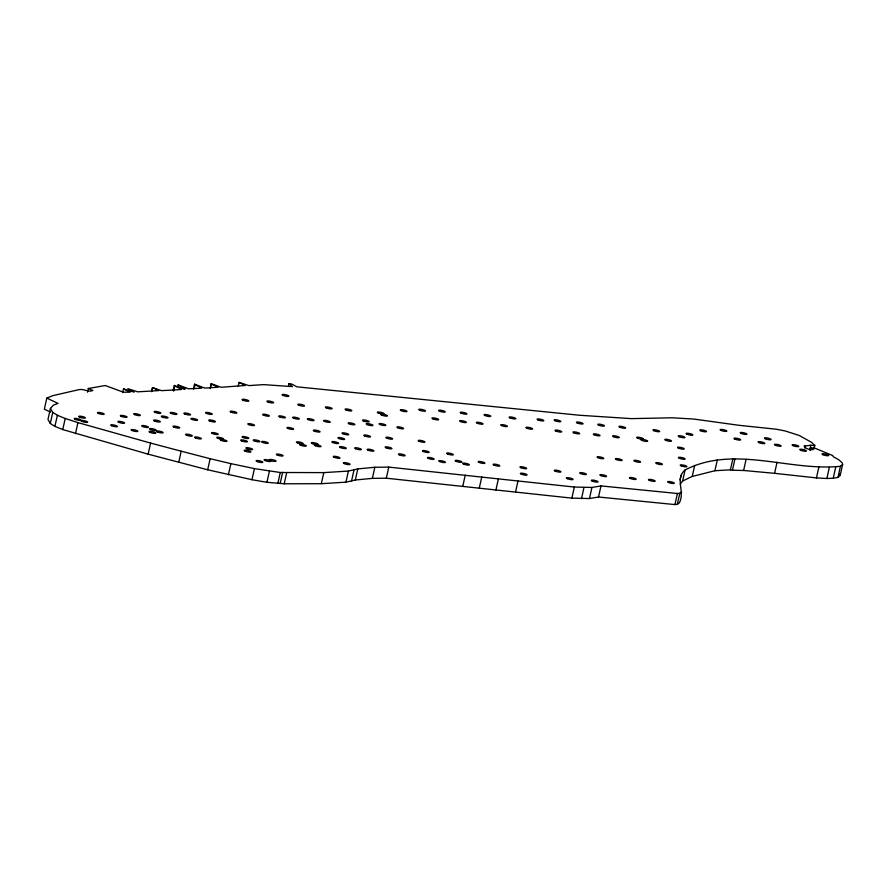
<?xml version="1.0" encoding="UTF-8"?>
<svg xmlns="http://www.w3.org/2000/svg" width="887" height="887" viewBox="0 0 887 887"><rect width="100%" height="100%" fill="white"/><g stroke="black" fill="none" stroke-linecap="round" stroke-linejoin="round"><path stroke-width="1.33" d="M87.514 392.187L88.334 388.495L92.88 390.491C88.334 392.708 83.899 388.561 79.242 389.581L52.987 395.602L46.811 398.086L44.35 409.184L50.57 412.133M46.811 398.086L58.01 403.397L53.364 405.148L50.437 408.397L47.976 419.484L50.293 423.476L54.916 426.37L62.755 429.574L148.14 454.166L207.669 469.788L251.963 479.712L266.943 482.295L284.217 483.781L321.316 483.703L345.941 482.162L355.332 480L372.363 478.37L386.322 478.204L571.882 498.128L589.478 498.549L598.525 497.008L674.952 504.581L677.335 504.37L679.22 503.007C685.429 492.296 674.608 478.647 685.086 469.933C734.181 444.753 788.953 471.485 840.421 466.296L842.65 464.311L842.118 462.715L838.692 459.721L833.259 456.75L832.771 455.596L814.599 448.046L810.995 447.913L810.452 450.374M50.293 423.476L52.754 412.388L50.437 408.397M54.916 426.37L57.378 415.271L52.754 412.388M62.755 429.574L65.217 418.487L57.378 415.271M75.462 433.71L77.923 422.611L65.217 418.487M122.661 392.575L123.481 388.883L134.114 392.143L127.85 388.65L137.685 391.832L158.729 390.602L152.497 387.552L161.534 390.657L181.391 389.526L174.284 385.512L173.187 390.435M151.677 391.256L152.497 387.552M151.71 391.699L152.531 387.996M148.14 454.166L150.602 443.079L77.923 422.611M173.641 391.145L174.739 386.222M177.6 387.375L178.143 384.903L188.432 388.794L201.637 388.218L194.53 384.204L193.433 389.127M194.164 388.606L194.985 384.903M178.73 462.282L181.192 451.195L150.602 443.079M210.152 388.573L211.239 383.639L221.107 387.275L245.311 385.468L239.069 382.419L238.259 386.122M210.452 387.785L211.239 383.639M207.669 469.788L210.13 458.701L181.192 451.195M228.414 474.722L230.875 463.635L210.13 458.701M251.963 479.712L254.425 468.613L280.27 472.505L323.777 472.616L348.391 471.075L357.794 468.901L374.824 467.272L388.772 467.105L574.344 487.041L591.928 487.451L600.987 485.921L677.413 493.494L679.797 493.283L681.682 491.919M266.943 482.295L269.393 471.208M288.508 386.078L289.051 383.616L291.878 384.115L296.89 386.821L579.311 415.238L631.455 418.631L672.091 417.788L693.745 419.052L738.938 425.294L776.369 429.23L785.283 430.993L799.22 435.473L811.749 442.458L814.798 445.64L810.785 445.241L804.065 446.117L805.407 447.802L808.312 449.188L813.135 449.676L810.995 447.913M277.819 483.592L280.27 472.505M280.192 483.382L282.654 472.294M284.217 483.781L286.678 472.693M321.316 483.703L323.777 472.616M345.941 482.162L348.391 471.075M351.463 481.386L353.913 470.287M355.332 480L357.794 468.901M372.363 478.37L374.824 467.272M386.322 478.204L388.772 467.105M462.781 486.22L465.243 475.122M479.29 488.072L481.752 476.984M495.844 490.378L498.294 479.279M515.535 492.108L517.986 481.009M571.882 498.128L574.344 487.041M581.506 498.638L583.956 487.551M589.478 498.549L591.928 487.451M598.525 497.008L600.987 485.921M680.019 479.989L681.116 475.066M674.952 504.581L677.413 493.494M677.335 504.37L679.797 493.283M680.24 484.102L682.624 481.02L685.086 469.933M682.624 481.02L692.237 476.441L694.687 465.353M692.237 476.441L714.911 470.731L717.372 459.643M714.911 470.731L730.411 469.833L732.862 458.745M730.411 469.833L732.44 470.254L734.891 459.167M732.44 470.254L743.628 470.476L746.089 459.388M743.628 470.476L774.584 473.325L777.045 462.238M804.675 448.035L805.219 445.573M809.687 450.164L810.785 445.241M813.944 448.889L814.765 445.185M774.584 473.325L816.45 477.916L818.912 466.828M816.45 477.916L826.872 478.503L829.334 467.416M826.872 478.503L833.237 478.248L835.698 467.161M833.237 478.248L837.96 477.394L840.421 466.296M837.96 477.394L840.189 475.399L842.65 464.311M88.334 388.495L105.254 385.523L123.348 392.187L130.134 392.187L123.481 388.883M239.069 382.419L248.903 385.601L263.594 384.625L292.488 386.61L289.051 383.616M230.875 463.635L254.425 468.613M194.53 384.204L204.819 388.096L218.313 387.22L211.272 384.093M174.284 385.512L184.574 389.404L185.25 388.927L178.143 384.903M839.667 473.802L840.189 475.399M637.565 438.167A3.448 0.71 12.5 0 0 643.263 439.098A3.448 0.71 12.5 0 0 639.316 437.324A3.448 0.71 12.5 0 0 637.565 438.167M613.482 436.714A3.448 0.71 12.5 0 0 619.181 437.646A3.448 0.71 12.5 0 0 615.234 435.883A3.448 0.71 12.5 0 0 613.482 436.714M520.824 467.704A3.448 0.71 12.5 0 0 526.534 468.646A3.448 0.71 12.5 0 0 522.576 466.872A3.448 0.71 12.5 0 0 520.824 467.704M484.923 415.493A3.448 0.71 12.5 0 0 490.622 416.424A3.448 0.71 12.5 0 0 486.664 414.661A3.448 0.71 12.5 0 0 484.923 415.493M283.02 395.402A3.448 0.71 12.5 0 0 288.718 396.334A3.448 0.71 12.5 0 0 284.771 394.56A3.448 0.71 12.5 0 0 283.02 395.402M649.351 480.344A3.448 0.71 12.5 0 0 655.049 481.275A3.448 0.71 12.5 0 0 651.091 479.512A3.448 0.71 12.5 0 0 649.351 480.344M600.721 475.576A3.448 0.71 12.5 0 0 606.431 476.507A3.448 0.71 12.5 0 0 602.473 474.745A3.448 0.71 12.5 0 0 600.721 475.576M630.313 478.437A3.448 0.71 12.5 0 0 636.023 479.379A3.448 0.71 12.5 0 0 632.065 477.605A3.448 0.71 12.5 0 0 630.313 478.437M364.701 435.96A3.448 0.71 12.5 0 0 370.4 436.892A3.448 0.71 12.5 0 0 366.453 435.129A3.448 0.71 12.5 0 0 364.701 435.96M326.25 407.865A3.448 0.71 12.5 0 0 331.96 408.807A3.448 0.71 12.5 0 0 328.002 407.033A3.448 0.71 12.5 0 0 326.25 407.865M267.819 401.922A3.448 0.71 12.5 0 0 273.518 402.853A3.448 0.71 12.5 0 0 269.559 401.09A3.448 0.71 12.5 0 0 267.819 401.922M349.012 423.764A3.448 0.71 12.5 0 0 354.722 424.696A3.448 0.71 12.5 0 0 350.764 422.933A3.448 0.71 12.5 0 0 349.012 423.764M324.431 421.336A3.448 0.71 12.5 0 0 330.13 422.267A3.448 0.71 12.5 0 0 326.172 420.505A3.448 0.71 12.5 0 0 324.431 421.336M242.971 400.214A3.448 0.71 12.5 0 0 248.67 401.157A3.448 0.71 12.5 0 0 244.712 399.383A3.448 0.71 12.5 0 0 242.971 400.214M279.56 416.846A3.448 0.71 12.5 0 0 285.259 417.777A3.448 0.71 12.5 0 0 281.312 416.014A3.448 0.71 12.5 0 0 279.56 416.846M293.486 418.11A3.448 0.71 12.5 0 0 299.185 419.041A3.448 0.71 12.5 0 0 295.227 417.278A3.448 0.71 12.5 0 0 293.486 418.11M263.539 415.16A3.448 0.71 12.5 0 0 269.249 416.092A3.448 0.71 12.5 0 0 265.291 414.329A3.448 0.71 12.5 0 0 263.539 415.16M315.207 445.684A3.448 0.71 12.5 0 0 320.917 446.616A3.448 0.71 12.5 0 0 316.958 444.853A3.448 0.71 12.5 0 0 315.207 445.684M334.111 457.248A3.448 0.71 12.5 0 0 339.81 458.191A3.448 0.71 12.5 0 0 335.851 456.417A3.448 0.71 12.5 0 0 334.111 457.248M344.234 463.591A3.448 0.71 12.5 0 0 349.933 464.533A3.448 0.71 12.5 0 0 345.974 462.759A3.448 0.71 12.5 0 0 344.234 463.591M300.449 445.174A3.448 0.71 12.5 0 0 306.148 446.106A3.448 0.71 12.5 0 0 302.201 444.343A3.448 0.71 12.5 0 0 300.449 445.174M212.392 433.51A3.448 0.71 12.5 0 0 218.091 434.442A3.448 0.71 12.5 0 0 214.133 432.679A3.448 0.71 12.5 0 0 212.392 433.51M246.774 448.656A3.448 0.71 12.5 0 0 252.473 449.598A3.448 0.71 12.5 0 0 248.526 447.824A3.448 0.71 12.5 0 0 246.774 448.656M155.003 412.377A3.448 0.71 12.5 0 0 160.702 413.309A3.448 0.71 12.5 0 0 156.755 411.546A3.448 0.71 12.5 0 0 155.003 412.377M162.188 416.99A3.448 0.71 12.5 0 0 167.898 417.921A3.448 0.71 12.5 0 0 163.94 416.158A3.448 0.71 12.5 0 0 162.188 416.99M264.947 460.53A3.448 0.71 12.5 0 0 270.646 461.462A3.448 0.71 12.5 0 0 266.688 459.699A3.448 0.71 12.5 0 0 264.947 460.53M195.484 437.901A3.448 0.71 12.5 0 0 201.183 438.832A3.448 0.71 12.5 0 0 197.236 437.069A3.448 0.71 12.5 0 0 195.484 437.901M245.034 451.106A3.448 0.71 12.5 0 0 250.733 452.048A3.448 0.71 12.5 0 0 246.786 450.274A3.448 0.71 12.5 0 0 245.034 451.106M118.747 422.301A3.448 0.71 12.5 0 0 124.446 423.232A3.448 0.71 12.5 0 0 120.499 421.469A3.448 0.71 12.5 0 0 118.747 422.301M419.629 410.204A3.448 0.71 12.5 0 0 425.328 411.136A3.448 0.71 12.5 0 0 421.38 409.362A3.448 0.71 12.5 0 0 419.629 410.204M567.236 478.658A3.448 0.71 12.5 0 0 572.935 479.59A3.448 0.71 12.5 0 0 568.988 477.816A3.448 0.71 12.5 0 0 567.236 478.658M367.096 424.596A3.448 0.71 12.5 0 0 372.806 425.527A3.448 0.71 12.5 0 0 368.848 423.764A3.448 0.71 12.5 0 0 367.096 424.596M363.382 420.926A3.448 0.71 12.5 0 0 369.081 421.857A3.448 0.71 12.5 0 0 365.134 420.094A3.448 0.71 12.5 0 0 363.382 420.926M345.963 409.916A3.448 0.71 12.5 0 0 351.662 410.847A3.448 0.71 12.5 0 0 347.715 409.084A3.448 0.71 12.5 0 0 345.963 409.916M256.997 461.495A3.448 0.71 12.5 0 0 262.707 462.426A3.448 0.71 12.5 0 0 258.749 460.663A3.448 0.71 12.5 0 0 256.997 461.495M297.289 442.779A3.448 0.71 12.5 0 0 302.999 443.711A3.448 0.71 12.5 0 0 299.041 441.948A3.448 0.71 12.5 0 0 297.289 442.779M206.438 413.386A3.448 0.71 12.5 0 0 212.137 414.329A3.448 0.71 12.5 0 0 208.179 412.555A3.448 0.71 12.5 0 0 206.438 413.386M209.587 420.926A3.448 0.71 12.5 0 0 215.286 421.868A3.448 0.71 12.5 0 0 211.339 420.094A3.448 0.71 12.5 0 0 209.587 420.926M184.74 413.963A3.448 0.71 12.5 0 0 190.45 414.894A3.448 0.71 12.5 0 0 186.492 413.131A3.448 0.71 12.5 0 0 184.74 413.963M191.725 419.34A3.448 0.71 12.5 0 0 197.424 420.272A3.448 0.71 12.5 0 0 193.477 418.509A3.448 0.71 12.5 0 0 191.725 419.34M171.069 413.42A3.448 0.71 12.5 0 0 176.779 414.351A3.448 0.71 12.5 0 0 172.821 412.577A3.448 0.71 12.5 0 0 171.069 413.42M154.46 420.97A3.448 0.71 12.5 0 0 160.159 421.902A3.448 0.71 12.5 0 0 156.201 420.139A3.448 0.71 12.5 0 0 154.46 420.97M554.985 420.726A3.448 0.71 12.5 0 0 560.684 421.658A3.448 0.71 12.5 0 0 556.726 419.895A3.448 0.71 12.5 0 0 554.985 420.726M577.282 422.988A3.448 0.71 12.5 0 0 582.981 423.919A3.448 0.71 12.5 0 0 579.034 422.157A3.448 0.71 12.5 0 0 577.282 422.988M573.811 432.845A3.448 0.71 12.5 0 0 579.51 433.776A3.448 0.71 12.5 0 0 575.552 432.013A3.448 0.71 12.5 0 0 573.811 432.845M419.096 441.271A3.448 0.71 12.5 0 0 424.795 442.203A3.448 0.71 12.5 0 0 420.848 440.44A3.448 0.71 12.5 0 0 419.096 441.271M537.965 419.895A3.448 0.71 12.5 0 0 543.676 420.826A3.448 0.71 12.5 0 0 539.717 419.063A3.448 0.71 12.5 0 0 537.965 419.895M526.778 428.177A3.448 0.71 12.5 0 0 532.477 429.108A3.448 0.71 12.5 0 0 528.519 427.346A3.448 0.71 12.5 0 0 526.778 428.177M555.883 431.027A3.448 0.71 12.5 0 0 561.593 431.958A3.448 0.71 12.5 0 0 557.635 430.195A3.448 0.71 12.5 0 0 555.883 431.027M510.025 417.91A3.448 0.71 12.5 0 0 515.724 418.841A3.448 0.71 12.5 0 0 511.777 417.078A3.448 0.71 12.5 0 0 510.025 417.91M378.228 412.998A3.448 0.71 12.5 0 0 383.938 413.93A3.448 0.71 12.5 0 0 379.98 412.156A3.448 0.71 12.5 0 0 378.228 412.998M381.621 415.094A3.448 0.71 12.5 0 0 387.331 416.025A3.448 0.71 12.5 0 0 383.372 414.262A3.448 0.71 12.5 0 0 381.621 415.094M397.775 427.778A3.448 0.71 12.5 0 0 403.474 428.709A3.448 0.71 12.5 0 0 399.527 426.946A3.448 0.71 12.5 0 0 397.775 427.778M456.051 461.295A3.448 0.71 12.5 0 0 461.761 462.227A3.448 0.71 12.5 0 0 457.803 460.464A3.448 0.71 12.5 0 0 456.051 461.295M447.503 453.944A3.448 0.71 12.5 0 0 453.202 454.876A3.448 0.71 12.5 0 0 449.254 453.113A3.448 0.71 12.5 0 0 447.503 453.944M439.597 461.55A3.448 0.71 12.5 0 0 445.296 462.482A3.448 0.71 12.5 0 0 441.349 460.719A3.448 0.71 12.5 0 0 439.597 461.55M423.31 451.505A3.448 0.71 12.5 0 0 429.009 452.448A3.448 0.71 12.5 0 0 425.05 450.674A3.448 0.71 12.5 0 0 423.31 451.505M428.343 458.391A3.448 0.71 12.5 0 0 434.053 459.322A3.448 0.71 12.5 0 0 430.095 457.559A3.448 0.71 12.5 0 0 428.343 458.391M386.765 438.134A3.448 0.71 12.5 0 0 392.475 439.065A3.448 0.71 12.5 0 0 388.517 437.302A3.448 0.71 12.5 0 0 386.765 438.134M379.969 424.529A3.448 0.71 12.5 0 0 385.668 425.461A3.448 0.71 12.5 0 0 381.709 423.687A3.448 0.71 12.5 0 0 379.969 424.529M461.074 413.142A3.448 0.71 12.5 0 0 466.784 414.085A3.448 0.71 12.5 0 0 462.826 412.311A3.448 0.71 12.5 0 0 461.074 413.142M501.576 425.583A3.448 0.71 12.5 0 0 507.275 426.514A3.448 0.71 12.5 0 0 503.328 424.751A3.448 0.71 12.5 0 0 501.576 425.583M668.488 482.473A3.448 0.71 12.5 0 0 674.187 483.404A3.448 0.71 12.5 0 0 670.239 481.641A3.448 0.71 12.5 0 0 668.488 482.473M822.859 454.698A3.448 0.71 12.5 0 0 828.569 455.641A3.448 0.71 12.5 0 0 824.611 453.867A3.448 0.71 12.5 0 0 822.859 454.698M792.978 445.64A3.448 0.71 12.5 0 0 798.677 446.571A3.448 0.71 12.5 0 0 794.73 444.808A3.448 0.71 12.5 0 0 792.978 445.64M597.949 457.692A3.448 0.71 12.5 0 0 603.659 458.623A3.448 0.71 12.5 0 0 599.701 456.86A3.448 0.71 12.5 0 0 597.949 457.692M477.206 423.188A3.448 0.71 12.5 0 0 482.905 424.119A3.448 0.71 12.5 0 0 478.958 422.356A3.448 0.71 12.5 0 0 477.206 423.188M277.243 454.998A3.448 0.71 12.5 0 0 282.953 455.94A3.448 0.71 12.5 0 0 278.995 454.166A3.448 0.71 12.5 0 0 277.243 454.998M340.431 447.569A3.448 0.71 12.5 0 0 346.141 448.5A3.448 0.71 12.5 0 0 342.182 446.726A3.448 0.71 12.5 0 0 340.431 447.569M312.157 443.522A3.448 0.71 12.5 0 0 317.868 444.454A3.448 0.71 12.5 0 0 313.909 442.691A3.448 0.71 12.5 0 0 312.157 443.522M221.162 440.395A3.448 0.71 12.5 0 0 226.861 441.327A3.448 0.71 12.5 0 0 222.914 439.564A3.448 0.71 12.5 0 0 221.162 440.395M298.686 405.115A3.448 0.71 12.5 0 0 304.385 406.046A3.448 0.71 12.5 0 0 300.438 404.284A3.448 0.71 12.5 0 0 298.686 405.115M262.463 442.391A3.448 0.71 12.5 0 0 268.173 443.323A3.448 0.71 12.5 0 0 264.215 441.56A3.448 0.71 12.5 0 0 262.463 442.391M308.177 419.606A3.448 0.71 12.5 0 0 313.887 420.538A3.448 0.71 12.5 0 0 309.929 418.775A3.448 0.71 12.5 0 0 308.177 419.606M254.07 440.806A3.448 0.71 12.5 0 0 259.769 441.737A3.448 0.71 12.5 0 0 255.822 439.974A3.448 0.71 12.5 0 0 254.07 440.806M332.736 442.535A3.448 0.71 12.5 0 0 338.435 443.467A3.448 0.71 12.5 0 0 334.488 441.704A3.448 0.71 12.5 0 0 332.736 442.535M493.981 465.098A3.448 0.71 12.5 0 0 499.691 466.03A3.448 0.71 12.5 0 0 495.733 464.267A3.448 0.71 12.5 0 0 493.981 465.098M314.22 431.027A3.448 0.71 12.5 0 0 319.919 431.969A3.448 0.71 12.5 0 0 315.972 430.195A3.448 0.71 12.5 0 0 314.22 431.027M479.058 462.404A3.448 0.71 12.5 0 0 484.768 463.347A3.448 0.71 12.5 0 0 480.809 461.573A3.448 0.71 12.5 0 0 479.058 462.404M248.67 424.596A3.448 0.71 12.5 0 0 254.369 425.527A3.448 0.71 12.5 0 0 250.422 423.764A3.448 0.71 12.5 0 0 248.67 424.596M521.246 474.135A3.448 0.71 12.5 0 0 526.945 475.066A3.448 0.71 12.5 0 0 522.997 473.303A3.448 0.71 12.5 0 0 521.246 474.135M270.236 460.397A3.448 0.71 12.5 0 0 275.935 461.329A3.448 0.71 12.5 0 0 271.987 459.566A3.448 0.71 12.5 0 0 270.236 460.397M800.606 450.197A3.448 0.71 12.5 0 0 806.316 451.128A3.448 0.71 12.5 0 0 802.358 449.365A3.448 0.71 12.5 0 0 800.606 450.197M720.987 430.383A3.448 0.71 12.5 0 0 726.697 431.315A3.448 0.71 12.5 0 0 722.739 429.552A3.448 0.71 12.5 0 0 720.987 430.383M700.675 430.772A3.448 0.71 12.5 0 0 706.385 431.703A3.448 0.71 12.5 0 0 702.426 429.94A3.448 0.71 12.5 0 0 700.675 430.772M679.265 458.224A3.448 0.71 12.5 0 0 684.964 459.167A3.448 0.71 12.5 0 0 681.016 457.393A3.448 0.71 12.5 0 0 679.265 458.224M681.094 465.819A3.448 0.71 12.5 0 0 686.804 466.762A3.448 0.71 12.5 0 0 682.846 464.988A3.448 0.71 12.5 0 0 681.094 465.819M656.591 463.568A3.448 0.71 12.5 0 0 662.29 464.5A3.448 0.71 12.5 0 0 658.331 462.737A3.448 0.71 12.5 0 0 656.591 463.568M594.201 434.818A3.448 0.71 12.5 0 0 599.9 435.75A3.448 0.71 12.5 0 0 595.953 433.987A3.448 0.71 12.5 0 0 594.201 434.818M241.552 440.872A3.448 0.71 12.5 0 0 247.251 441.815A3.448 0.71 12.5 0 0 243.304 440.041A3.448 0.71 12.5 0 0 241.552 440.872M399.305 454.843A3.448 0.71 12.5 0 0 405.004 455.774A3.448 0.71 12.5 0 0 401.046 454A3.448 0.71 12.5 0 0 399.305 454.843M734.846 439.076A3.448 0.71 12.5 0 0 740.545 440.007A3.448 0.71 12.5 0 0 736.598 438.245A3.448 0.71 12.5 0 0 734.846 439.076M355.521 448.722A3.448 0.71 12.5 0 0 361.22 449.654A3.448 0.71 12.5 0 0 357.261 447.891A3.448 0.71 12.5 0 0 355.521 448.722M386.033 447.802A3.448 0.71 12.5 0 0 391.744 448.744A3.448 0.71 12.5 0 0 387.785 446.97A3.448 0.71 12.5 0 0 386.033 447.802M439.42 411.113A3.448 0.71 12.5 0 0 445.119 412.045A3.448 0.71 12.5 0 0 441.161 410.282A3.448 0.71 12.5 0 0 439.42 411.113M432.845 418.841A3.448 0.71 12.5 0 0 438.555 419.773A3.448 0.71 12.5 0 0 434.597 418.01A3.448 0.71 12.5 0 0 432.845 418.841M460.475 421.558A3.448 0.71 12.5 0 0 466.174 422.5A3.448 0.71 12.5 0 0 462.227 420.726A3.448 0.71 12.5 0 0 460.475 421.558M342.903 433.787A3.448 0.71 12.5 0 0 348.602 434.719A3.448 0.71 12.5 0 0 344.655 432.956A3.448 0.71 12.5 0 0 342.903 433.787M401.179 410.637A3.448 0.71 12.5 0 0 406.878 411.568A3.448 0.71 12.5 0 0 402.931 409.805A3.448 0.71 12.5 0 0 401.179 410.637M338.79 438.488A3.448 0.71 12.5 0 0 344.489 439.431A3.448 0.71 12.5 0 0 340.53 437.657A3.448 0.71 12.5 0 0 338.79 438.488M217.637 438.2A3.448 0.71 12.5 0 0 223.347 439.132A3.448 0.71 12.5 0 0 219.388 437.369A3.448 0.71 12.5 0 0 217.637 438.2M368.061 450.141A3.448 0.71 12.5 0 0 373.76 451.073A3.448 0.71 12.5 0 0 369.812 449.31A3.448 0.71 12.5 0 0 368.061 450.141M741.1 433.41A3.448 0.71 12.5 0 0 746.799 434.342A3.448 0.71 12.5 0 0 742.851 432.579A3.448 0.71 12.5 0 0 741.1 433.41M186.481 435.151A3.448 0.71 12.5 0 0 192.18 436.082A3.448 0.71 12.5 0 0 188.232 434.308A3.448 0.71 12.5 0 0 186.481 435.151M463.524 464.045A3.448 0.71 12.5 0 0 469.223 464.988A3.448 0.71 12.5 0 0 465.265 463.214A3.448 0.71 12.5 0 0 463.524 464.045M173.852 427.068A3.448 0.71 12.5 0 0 179.551 428A3.448 0.71 12.5 0 0 175.604 426.237A3.448 0.71 12.5 0 0 173.852 427.068M580.564 473.558A3.448 0.71 12.5 0 0 586.263 474.49A3.448 0.71 12.5 0 0 582.304 472.727A3.448 0.71 12.5 0 0 580.564 473.558M79.575 417.134A3.448 0.71 12.5 0 0 85.274 418.065A3.448 0.71 12.5 0 0 81.327 416.302A3.448 0.71 12.5 0 0 79.575 417.134M242.927 437.491A3.448 0.71 12.5 0 0 248.626 438.422A3.448 0.71 12.5 0 0 244.668 436.659A3.448 0.71 12.5 0 0 242.927 437.491M81.826 421.38A3.448 0.71 12.5 0 0 87.525 422.323A3.448 0.71 12.5 0 0 83.578 420.549A3.448 0.71 12.5 0 0 81.826 421.38M111.585 425.727A3.448 0.71 12.5 0 0 117.295 426.658A3.448 0.71 12.5 0 0 113.336 424.895A3.448 0.71 12.5 0 0 111.585 425.727M98.324 413.386A3.448 0.71 12.5 0 0 104.023 414.329A3.448 0.71 12.5 0 0 100.076 412.555A3.448 0.71 12.5 0 0 98.324 413.386M75.085 419.351A3.448 0.71 12.5 0 0 80.784 420.283A3.448 0.71 12.5 0 0 76.836 418.52A3.448 0.71 12.5 0 0 75.085 419.351M619.836 427.235A3.448 0.71 12.5 0 0 625.535 428.166A3.448 0.71 12.5 0 0 621.587 426.403A3.448 0.71 12.5 0 0 619.836 427.235M616.31 459.533A3.448 0.71 12.5 0 0 622.009 460.464A3.448 0.71 12.5 0 0 618.062 458.701A3.448 0.71 12.5 0 0 616.31 459.533M634.737 461.24A3.448 0.71 12.5 0 0 640.447 462.171A3.448 0.71 12.5 0 0 636.489 460.408A3.448 0.71 12.5 0 0 634.737 461.24M686.993 434.209A3.448 0.71 12.5 0 0 692.703 435.14A3.448 0.71 12.5 0 0 688.744 433.377A3.448 0.71 12.5 0 0 686.993 434.209M679.087 436.703A3.448 0.71 12.5 0 0 684.797 437.646A3.448 0.71 12.5 0 0 680.839 435.872A3.448 0.71 12.5 0 0 679.087 436.703M665.671 440.262A3.448 0.71 12.5 0 0 671.37 441.194A3.448 0.71 12.5 0 0 667.423 439.431A3.448 0.71 12.5 0 0 665.671 440.262M653.841 430.694A3.448 0.71 12.5 0 0 659.551 431.625A3.448 0.71 12.5 0 0 655.593 429.862A3.448 0.71 12.5 0 0 653.841 430.694M758.962 442.624A3.448 0.71 12.5 0 0 764.661 443.555A3.448 0.71 12.5 0 0 760.702 441.793A3.448 0.71 12.5 0 0 758.962 442.624M765.281 438.755A3.448 0.71 12.5 0 0 770.98 439.686A3.448 0.71 12.5 0 0 767.033 437.923A3.448 0.71 12.5 0 0 765.281 438.755M775.327 445.219A3.448 0.71 12.5 0 0 781.026 446.15A3.448 0.71 12.5 0 0 777.067 444.387A3.448 0.71 12.5 0 0 775.327 445.219M555.107 471.086A3.448 0.71 12.5 0 0 560.806 472.028A3.448 0.71 12.5 0 0 556.859 470.254A3.448 0.71 12.5 0 0 555.107 471.086M231.019 412.133A3.448 0.71 12.5 0 0 236.718 413.065A3.448 0.71 12.5 0 0 232.771 411.302A3.448 0.71 12.5 0 0 231.019 412.133M287.765 428.399A3.448 0.71 12.5 0 0 293.464 429.341A3.448 0.71 12.5 0 0 289.517 427.567A3.448 0.71 12.5 0 0 287.765 428.399M678.411 448.123A3.448 0.71 12.5 0 0 684.11 449.055A3.448 0.71 12.5 0 0 680.152 447.292A3.448 0.71 12.5 0 0 678.411 448.123M592.172 481.053A3.448 0.71 12.5 0 0 597.882 481.985A3.448 0.71 12.5 0 0 593.924 480.222A3.448 0.71 12.5 0 0 592.172 481.053M641.822 440.384A3.448 0.71 12.5 0 0 647.521 441.316A3.448 0.71 12.5 0 0 643.574 439.542A3.448 0.71 12.5 0 0 641.822 440.384M598.614 425.117A3.448 0.71 12.5 0 0 604.313 426.048A3.448 0.71 12.5 0 0 600.355 424.285A3.448 0.71 12.5 0 0 598.614 425.117M134.525 414.595A3.448 0.71 12.5 0 0 140.224 415.537A3.448 0.71 12.5 0 0 136.265 413.763A3.448 0.71 12.5 0 0 134.525 414.595M121.231 416.336A3.448 0.71 12.5 0 0 126.93 417.267A3.448 0.71 12.5 0 0 122.971 415.504A3.448 0.71 12.5 0 0 121.231 416.336M142.585 426.492A3.448 0.71 12.5 0 0 148.295 427.423A3.448 0.71 12.5 0 0 144.337 425.649A3.448 0.71 12.5 0 0 142.585 426.492M150.402 429.508A3.448 0.71 12.5 0 0 156.101 430.439A3.448 0.71 12.5 0 0 152.154 428.676A3.448 0.71 12.5 0 0 150.402 429.508M149.947 432.313A3.448 0.71 12.5 0 0 155.657 433.244A3.448 0.71 12.5 0 0 151.699 431.481A3.448 0.71 12.5 0 0 149.947 432.313M157.276 431.891A3.448 0.71 12.5 0 0 162.975 432.823A3.448 0.71 12.5 0 0 159.028 431.06A3.448 0.71 12.5 0 0 157.276 431.891M131.986 430.505A3.448 0.71 12.5 0 0 137.685 431.448A3.448 0.71 12.5 0 0 133.737 429.674A3.448 0.71 12.5 0 0 131.986 430.505"/></g></svg>
